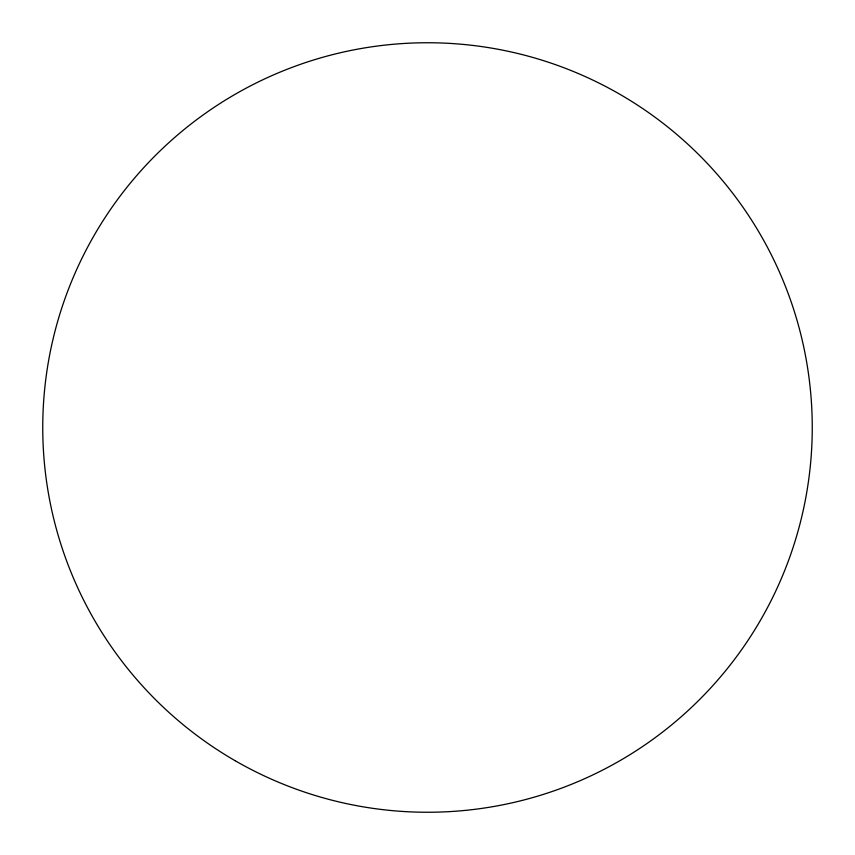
<?xml version="1.0" encoding="UTF-8"?>
<svg xmlns="http://www.w3.org/2000/svg" width="855" height="855" viewBox="0 0 855 855"><rect width="100%" height="100%" fill="white"/><g stroke="black" fill="none" stroke-linecap="round" stroke-linejoin="round"><path stroke-width="1.28" d="M235.125 760.704A384.75 384.75 0 0 0 812.25 427.5A384.75 384.75 0 0 0 235.125 94.296A384.75 384.75 0 0 0 235.125 760.704"/></g></svg>
